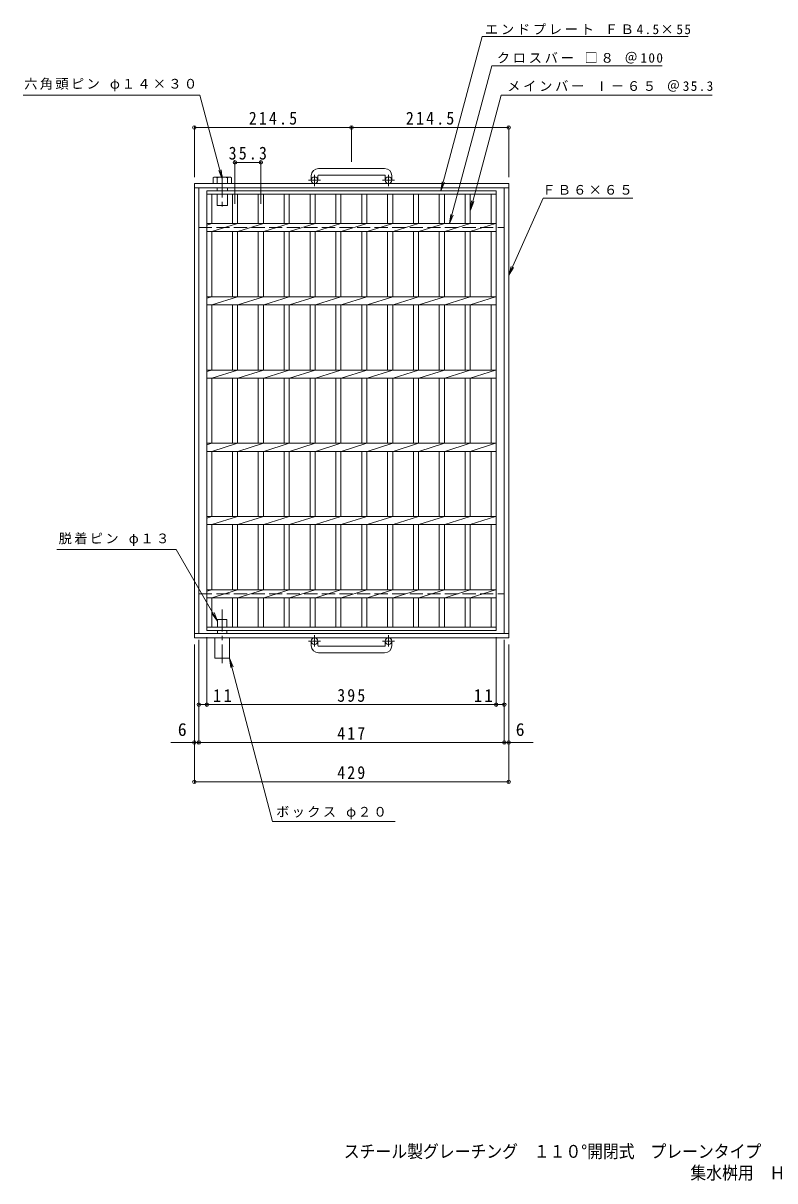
# Model space of a CAD drawing. Units: millimetres, scale not verified. Extents: x -950 to 1060, y -823 to 758.
# Drawn here: x -950 to 76, y -823 to 758 of the extents above; entities that cross this region are included whole.
import ezdxf
from ezdxf.enums import TextEntityAlignment as Align

# ---------------------------------------------------------------- set-up
doc = ezdxf.new("R2010")
doc.units = ezdxf.units.MM
doc.header["$LTSCALE"] = 6
doc.header["$PDMODE"] = 32
doc.header["$PDSIZE"] = 4.8
doc.linetypes.add('CHAIN1', pattern=[8, 5, -1, 1, -1])
doc.linetypes.add('DASHED3', pattern=[4, 3, -1])
for name, color, linetype, lineweight in [('A-1', 2, 'Continuous', 9), ('A-2', 3, 'Continuous', 9), ('A-4', 7, 'Continuous', 9), ('A-5', 7, 'Continuous', 9), ('A-9', 4, 'Continuous', 9)]:
    doc.layers.add(name, color=color, linetype=linetype, lineweight=lineweight)
doc.layers.add('F-5_F-5ﾚｲﾔ', color=2, linetype='Continuous')
doc.styles.add('ＭＳ ゴシック', font='')
doc.styles.get('ＭＳ ゴシック').set_extended_font_data('MS Gothic')

msp = doc.modelspace()

# ---------------------------------------------------------------- linework, layer by layer
at = {"layer": 'A-1'}
for p, q in [((-456.527, 559.312), (-546.527, 559.312)), ((-716.027, 538.712), (-287.027, 538.712)), ((-716.027, 538.712), (-716.027, -81.288)), ((-556.527, 549.313), (-556.527, 543.212)), ((-547.527, 549.313), (-547.527, 543.212)), ((-546.527, 550.312), (-456.527, 550.312)), ((-455.527, 549.313), (-455.527, 543.212)), ((-446.527, 549.313), (-446.527, 543.212)), ((-287.027, 538.712), (-287.027, -81.288)), ((-716.027, 532.712), (-287.027, 532.712)), ((-710.027, 532.712), (-710.027, -75.288)), ((-293.027, 532.712), (-293.027, -75.288)), ((-716.027, -75.288), (-287.027, -75.288)), ((-716.027, -81.288), (-287.027, -81.288)), ((-556.527, -91.888), (-556.527, -85.788)), ((-547.527, -91.888), (-547.527, -85.788)), ((-546.527, -92.888), (-456.527, -92.888)), ((-455.527, -91.888), (-455.527, -85.788)), ((-446.527, -91.888), (-446.527, -85.788)), ((-456.527, -101.888), (-546.527, -101.888))]:
    msp.add_line(p, q, dxfattribs=at)
at = {"layer": 'A-1', "linetype": 'CHAIN1'}
for p, q in [((-543.864, 543.212), (-560.271, 543.212)), ((-552.027, 535.105), (-552.027, 550.703)), ((-442.864, 543.212), (-459.271, 543.212)), ((-451.027, 535.105), (-451.027, 550.703)), ((-552.027, -77.681), (-552.027, -93.278)), ((-451.027, -77.681), (-451.027, -93.278)), ((-543.864, -85.788), (-560.271, -85.788)), ((-442.864, -85.788), (-459.271, -85.788))]:
    msp.add_line(p, q, dxfattribs=at)
at = {"layer": 'A-1', "linetype": 'DASHED3'}
for p, q in [((-710.027, 478.713), (-293.027, 478.713)), ((-710.027, -21.288), (-293.027, -21.288))]:
    msp.add_line(p, q, dxfattribs=at)
at = {"layer": 'A-1'}
for centre in [(-552.027, 543.212), (-451.027, 543.212), (-552.027, -85.788), (-451.027, -85.788)]:
    msp.add_circle(centre, 4.5, dxfattribs=at)
for centre, radius, start, end in [((-546.527, 549.313), 10, 90, 180), ((-456.527, 549.313), 10, 0, 90), ((-546.527, 549.313), 1, 90, 180), ((-456.527, 549.313), 1, 0, 90), ((-546.527, -91.888), 10, 180, 270), ((-546.527, -91.888), 1, 180, 270), ((-456.527, -91.888), 10, 270, 0), ((-456.527, -91.888), 1, 270, 0)]:
    msp.add_arc(centre, radius, start, end, dxfattribs=at)
at = {"layer": 'A-2'}
for p, q in [((-699.027, 528.712), (-304.027, 528.712)), ((-699.027, -71.287), (-699.027, 528.712)), ((-699.027, 524.212), (-304.027, 524.212)), ((-692.027, 484.212), (-692.027, 524.212)), ((-664.127, 524.212), (-664.127, 484.212)), ((-657.127, 524.212), (-657.127, 484.212)), ((-628.826, 524.212), (-628.826, 484.212)), ((-621.826, 524.212), (-621.826, 484.212)), ((-593.526, 524.212), (-593.526, 484.212)), ((-586.526, 524.212), (-586.526, 484.212)), ((-558.227, 524.212), (-558.227, 484.212)), ((-551.227, 524.212), (-551.227, 484.212)), ((-522.927, 524.212), (-522.927, 484.212)), ((-515.926, 524.212), (-515.926, 484.212)), ((-487.626, 524.212), (-487.626, 484.212)), ((-480.626, 524.212), (-480.626, 484.212)), ((-452.327, 524.212), (-452.327, 484.212)), ((-445.327, 524.212), (-445.327, 484.212)), ((-417.027, 524.212), (-417.027, 484.212)), ((-410.027, 524.212), (-410.027, 484.212)), ((-381.727, 524.212), (-381.727, 484.212)), ((-374.727, 524.212), (-374.727, 484.212)), ((-346.428, 524.212), (-346.428, 484.212)), ((-339.428, 524.212), (-339.428, 484.212)), ((-311.027, 524.212), (-311.027, 484.212)), ((-304.027, 528.712), (-304.027, -71.287)), ((-699.027, 482.132), (-692.427, 484.212)), ((-699.027, 484.212), (-304.027, 484.212)), ((-692.027, 473.213), (-657.127, 484.212)), ((-656.726, 473.213), (-621.827, 484.212)), ((-621.427, 473.213), (-586.527, 484.212)), ((-586.126, 473.213), (-551.227, 484.212)), ((-550.826, 473.213), (-515.927, 484.212)), ((-515.526, 473.213), (-480.627, 484.212)), ((-480.226, 473.213), (-445.327, 484.212)), ((-444.927, 473.213), (-410.027, 484.212)), ((-409.627, 473.213), (-374.727, 484.212)), ((-374.327, 473.213), (-339.428, 484.212)), ((-339.726, 473.213), (-304.826, 484.212)), ((-699.027, 473.213), (-304.027, 473.213)), ((-692.027, 384.212), (-692.027, 473.213)), ((-664.127, 473.213), (-664.127, 384.212)), ((-657.127, 473.213), (-657.127, 384.212)), ((-628.826, 473.213), (-628.826, 384.212)), ((-621.826, 473.213), (-621.826, 384.212)), ((-593.526, 473.213), (-593.526, 384.212)), ((-586.526, 473.213), (-586.526, 384.212)), ((-558.227, 473.213), (-558.227, 384.212)), ((-551.227, 473.213), (-551.227, 384.212)), ((-522.927, 473.213), (-522.927, 384.212)), ((-515.926, 473.213), (-515.926, 384.212)), ((-487.626, 473.213), (-487.626, 384.212)), ((-480.626, 473.213), (-480.626, 384.212)), ((-452.327, 473.213), (-452.327, 384.212)), ((-445.327, 473.213), (-445.327, 384.212)), ((-417.027, 473.213), (-417.027, 384.212)), ((-410.027, 473.213), (-410.027, 384.212)), ((-381.727, 473.213), (-381.727, 384.212)), ((-374.727, 473.213), (-374.727, 384.212)), ((-346.428, 473.213), (-346.428, 384.212)), ((-339.428, 473.213), (-339.428, 384.212)), ((-311.027, 473.213), (-311.027, 384.212)), ((-699.027, 382.132), (-692.427, 384.212)), ((-699.027, 384.212), (-304.027, 384.212)), ((-692.027, 373.213), (-657.127, 384.212)), ((-656.726, 373.213), (-621.827, 384.212)), ((-621.427, 373.213), (-586.527, 384.212)), ((-586.126, 373.213), (-551.227, 384.212)), ((-550.826, 373.213), (-515.927, 384.212)), ((-515.526, 373.213), (-480.627, 384.212)), ((-480.226, 373.213), (-445.327, 384.213)), ((-444.927, 373.213), (-410.027, 384.213)), ((-409.627, 373.213), (-374.727, 384.213)), ((-374.327, 373.213), (-339.428, 384.213)), ((-339.726, 373.213), (-304.826, 384.212)), ((-699.027, 373.213), (-304.027, 373.213)), ((-692.027, 284.212), (-692.027, 373.213)), ((-664.127, 373.213), (-664.127, 284.212)), ((-657.127, 373.213), (-657.127, 284.212)), ((-628.826, 373.213), (-628.826, 284.212)), ((-621.826, 373.213), (-621.826, 284.212)), ((-593.526, 373.213), (-593.526, 284.212)), ((-586.526, 373.213), (-586.526, 284.212)), ((-558.227, 373.213), (-558.227, 284.212)), ((-551.227, 373.213), (-551.227, 284.212)), ((-522.927, 373.213), (-522.927, 284.212)), ((-515.926, 373.213), (-515.926, 284.212)), ((-487.626, 373.213), (-487.626, 284.212)), ((-480.626, 373.213), (-480.626, 284.212)), ((-452.327, 373.213), (-452.327, 284.212)), ((-445.327, 373.213), (-445.327, 284.212)), ((-417.027, 373.213), (-417.027, 284.212)), ((-410.027, 373.213), (-410.027, 284.212)), ((-381.727, 373.213), (-381.727, 284.212)), ((-374.727, 373.213), (-374.727, 284.212)), ((-346.428, 373.213), (-346.428, 284.212)), ((-339.428, 373.213), (-339.428, 284.212)), ((-311.027, 373.213), (-311.027, 284.212)), ((-699.027, 282.132), (-692.427, 284.212)), ((-699.027, 284.212), (-304.027, 284.212)), ((-699.027, 273.213), (-304.027, 273.213)), ((-692.027, 273.213), (-657.127, 284.212)), ((-692.027, 184.212), (-692.027, 273.213)), ((-664.127, 273.213), (-664.127, 184.212)), ((-657.127, 273.213), (-657.127, 184.212)), ((-656.726, 273.213), (-621.827, 284.212)), ((-628.826, 273.213), (-628.826, 184.212)), ((-621.826, 273.213), (-621.826, 184.212)), ((-621.427, 273.213), (-586.527, 284.212)), ((-593.526, 273.213), (-593.526, 184.212)), ((-586.526, 273.213), (-586.526, 184.212)), ((-586.126, 273.213), (-551.227, 284.212)), ((-558.227, 273.213), (-558.227, 184.212)), ((-551.227, 273.213), (-551.227, 184.212)), ((-550.826, 273.213), (-515.927, 284.212)), ((-522.927, 273.213), (-522.927, 184.212)), ((-515.926, 273.213), (-515.926, 184.212)), ((-515.526, 273.213), (-480.627, 284.212)), ((-487.626, 273.213), (-487.626, 184.212)), ((-480.626, 273.213), (-480.626, 184.212)), ((-480.226, 273.213), (-445.327, 284.212)), ((-452.327, 273.213), (-452.327, 184.212)), ((-445.327, 273.213), (-445.327, 184.212)), ((-444.927, 273.213), (-410.027, 284.212)), ((-417.027, 273.213), (-417.027, 184.212)), ((-410.027, 273.213), (-410.027, 184.212)), ((-409.627, 273.213), (-374.727, 284.212)), ((-381.727, 273.213), (-381.727, 184.212)), ((-374.727, 273.213), (-374.727, 184.212)), ((-374.327, 273.213), (-339.428, 284.212)), ((-346.428, 273.213), (-346.428, 184.212)), ((-339.726, 273.213), (-304.826, 284.212)), ((-339.428, 273.213), (-339.428, 184.212)), ((-311.027, 273.213), (-311.027, 184.212)), ((-699.027, 182.132), (-692.427, 184.212)), ((-699.027, 184.212), (-304.027, 184.212)), ((-692.027, 173.213), (-657.127, 184.212)), ((-656.726, 173.213), (-621.827, 184.212)), ((-621.427, 173.213), (-586.527, 184.212)), ((-586.126, 173.213), (-551.227, 184.212)), ((-550.826, 173.213), (-515.927, 184.212)), ((-515.526, 173.213), (-480.627, 184.212)), ((-480.226, 173.213), (-445.327, 184.212)), ((-444.927, 173.213), (-410.027, 184.212)), ((-409.627, 173.213), (-374.727, 184.212)), ((-374.327, 173.213), (-339.428, 184.212)), ((-339.726, 173.213), (-304.826, 184.212)), ((-699.027, 173.213), (-304.027, 173.213)), ((-692.027, 84.212), (-692.027, 173.213)), ((-664.127, 173.213), (-664.127, 84.212)), ((-657.127, 173.213), (-657.127, 84.212)), ((-628.826, 173.213), (-628.826, 84.212)), ((-621.826, 173.213), (-621.826, 84.212)), ((-593.526, 173.213), (-593.526, 84.212)), ((-586.526, 173.213), (-586.526, 84.212)), ((-558.227, 173.213), (-558.227, 84.212)), ((-551.227, 173.213), (-551.227, 84.212)), ((-522.927, 173.213), (-522.927, 84.212)), ((-515.926, 173.213), (-515.926, 84.212)), ((-487.626, 173.213), (-487.626, 84.212)), ((-480.626, 173.213), (-480.626, 84.212)), ((-452.327, 173.213), (-452.327, 84.212)), ((-445.327, 173.213), (-445.327, 84.212)), ((-417.027, 173.213), (-417.027, 84.212)), ((-410.027, 173.213), (-410.027, 84.212)), ((-381.727, 173.213), (-381.727, 84.212)), ((-374.727, 173.213), (-374.727, 84.212)), ((-346.428, 173.213), (-346.428, 84.212)), ((-339.428, 173.213), (-339.428, 84.212)), ((-311.027, 173.213), (-311.027, 84.212)), ((-699.027, 82.132), (-692.427, 84.212)), ((-699.027, 84.212), (-304.027, 84.212)), ((-692.027, 73.213), (-657.127, 84.212)), ((-656.726, 73.213), (-621.827, 84.212)), ((-621.427, 73.213), (-586.527, 84.212)), ((-586.126, 73.213), (-551.227, 84.212)), ((-550.826, 73.213), (-515.927, 84.212)), ((-515.526, 73.213), (-480.627, 84.212)), ((-480.226, 73.213), (-445.327, 84.212)), ((-444.927, 73.213), (-410.027, 84.212)), ((-409.627, 73.213), (-374.727, 84.212)), ((-374.327, 73.213), (-339.428, 84.212)), ((-339.726, 73.213), (-304.826, 84.212)), ((-699.027, 73.213), (-304.027, 73.213)), ((-692.027, -15.788), (-692.027, 73.213)), ((-664.127, 73.213), (-664.127, -15.788)), ((-657.127, 73.213), (-657.127, -15.788)), ((-628.826, 73.213), (-628.826, -15.788)), ((-621.826, 73.213), (-621.826, -15.788)), ((-593.526, 73.213), (-593.526, -15.788)), ((-586.526, 73.213), (-586.526, -15.788)), ((-558.227, 73.213), (-558.227, -15.788)), ((-551.227, 73.213), (-551.227, -15.788)), ((-522.927, 73.213), (-522.927, -15.788)), ((-515.926, 73.213), (-515.926, -15.788)), ((-487.626, 73.213), (-487.626, -15.788)), ((-480.626, 73.213), (-480.626, -15.788)), ((-452.327, 73.213), (-452.327, -15.788)), ((-445.327, 73.213), (-445.327, -15.788)), ((-417.027, 73.213), (-417.027, -15.788)), ((-410.027, 73.213), (-410.027, -15.788)), ((-381.727, 73.213), (-381.727, -15.788)), ((-374.727, 73.213), (-374.727, -15.788)), ((-346.428, 73.213), (-346.428, -15.788)), ((-339.428, 73.213), (-339.428, -15.788)), ((-311.027, 73.213), (-311.027, -15.788)), ((-699.027, -17.868), (-692.427, -15.788)), ((-699.027, -15.788), (-304.027, -15.788)), ((-692.027, -26.787), (-657.127, -15.788)), ((-656.726, -26.787), (-621.827, -15.788)), ((-621.427, -26.787), (-586.527, -15.788)), ((-586.126, -26.787), (-551.227, -15.788)), ((-550.826, -26.787), (-515.927, -15.788)), ((-515.526, -26.787), (-480.627, -15.788)), ((-480.226, -26.787), (-445.327, -15.788)), ((-444.927, -26.787), (-410.027, -15.788)), ((-409.627, -26.787), (-374.727, -15.788)), ((-374.327, -26.787), (-339.428, -15.788)), ((-339.726, -26.787), (-304.826, -15.788)), ((-699.027, -26.788), (-304.027, -26.788)), ((-692.027, -66.788), (-692.027, -26.788)), ((-664.127, -26.788), (-664.127, -66.788)), ((-657.127, -26.788), (-657.127, -66.788)), ((-628.826, -26.788), (-628.826, -66.788)), ((-621.826, -26.788), (-621.826, -66.788)), ((-593.526, -26.788), (-593.526, -66.788)), ((-586.526, -26.788), (-586.526, -66.788)), ((-558.227, -26.788), (-558.227, -66.788)), ((-551.227, -26.788), (-551.227, -66.788)), ((-522.927, -26.788), (-522.927, -66.788)), ((-515.926, -26.788), (-515.926, -66.788)), ((-487.626, -26.788), (-487.626, -66.788)), ((-480.626, -26.788), (-480.626, -66.788)), ((-452.327, -26.788), (-452.327, -66.788)), ((-445.327, -26.788), (-445.327, -66.788)), ((-417.027, -26.788), (-417.027, -66.788)), ((-410.027, -26.788), (-410.027, -66.788)), ((-381.727, -26.788), (-381.727, -66.788)), ((-374.727, -26.788), (-374.727, -66.788)), ((-346.428, -26.788), (-346.428, -66.788)), ((-339.428, -26.788), (-339.428, -66.788)), ((-311.027, -26.788), (-311.027, -66.788)), ((-304.027, -66.788), (-699.027, -66.788)), ((-304.027, -71.287), (-699.027, -71.287))]:
    msp.add_line(p, q, dxfattribs=at)
at = {"layer": 'A-4'}
for p, q in [((-716.027, 547.712), (-716.027, 617.157)), ((-501.527, 568.312), (-501.527, 617.157)), ((-287.027, 547.712), (-287.027, 617.157)), ((-716.027, 615.357), (-554.527, 615.357)), ((-554.527, 615.357), (-287.027, 615.357)), ((-660.627, 511.289), (-660.627, 569.502)), ((-625.326, 511.289), (-625.326, 569.502)), ((-660.627, 567.702), (-625.326, 567.702)), ((-716.027, -90.288), (-716.027, -279.736)), ((-710.027, -84.288), (-710.027, -225.969)), ((-699.027, -80.288), (-699.027, -174.324)), ((-304.027, -80.288), (-304.027, -174.324)), ((-293.027, -84.288), (-293.027, -225.969)), ((-287.027, -90.288), (-287.027, -279.736)), ((-710.027, -172.524), (-699.027, -172.524)), ((-699.027, -172.524), (-304.027, -172.524)), ((-304.027, -172.524), (-293.027, -172.524)), ((-710.027, -181.524), (-710.027, -174.324)), ((-748.368, -224.169), (-253.789, -224.169)), ((-716.027, -277.936), (-287.027, -277.936))]:
    msp.add_line(p, q, dxfattribs=at)
for p in [(-716.027, 615.357), (-501.527, 615.357), (-287.027, 615.357), (-660.627, 567.702), (-625.326, 567.702), (-710.027, -172.524), (-699.027, -172.524), (-304.027, -172.524), (-293.027, -172.524), (-716.027, -224.169), (-710.027, -224.169), (-293.027, -224.169), (-287.027, -224.169), (-716.027, -277.936), (-287.027, -277.936)]:
    msp.add_point(p, dxfattribs=at)
at = {"layer": 'A-5'}
for p, q in [((-379.556, 528.712), (-323.126, 739.312)), ((-323.126, 739.312), (-42.083, 739.312)), ((-367.687, 484.212), (-310.051, 699.312)), ((-310.051, 699.312), (-77.724, 699.312)), ((-708.627, 659.312), (-949.746, 659.312)), ((-678.027, 545.112), (-708.627, 659.312)), ((-339.327, 502.581), (-297.33, 659.312)), ((-297.33, 659.312), (-9.09, 659.312)), ((-678.027, 545.112), (-682.811, 556.661)), ((-678.027, 545.112), (-679.659, 557.505)), ((-379.556, 528.712), (-377.925, 541.105)), ((-379.556, 528.712), (-374.773, 540.261)), ((-339.327, 502.581), (-337.695, 514.974)), ((-339.327, 502.581), (-334.543, 514.129)), ((-287.027, 413.535), (-239.947, 518.811)), ((-239.947, 518.811), (-117.643, 518.811)), ((-367.687, 484.212), (-366.055, 496.605)), ((-367.687, 484.212), (-362.903, 495.761)), ((-287.027, 413.535), (-283.457, 425.515)), ((-287.027, 413.535), (-280.478, 424.182)), ((-740.842, 39.368), (-903.753, 39.368)), ((-684.342, -58.493), (-740.842, 39.368)), ((-684.342, -58.493), (-689.125, -46.944)), ((-684.342, -58.493), (-691.951, -48.576)), ((-668.027, -109.288), (-663.243, -120.836)), ((-668.027, -109.288), (-666.395, -121.681)), ((-668.027, -109.288), (-609.559, -332.233)), ((-609.559, -332.233), (-442.04, -332.233))]:
    msp.add_line(p, q, dxfattribs=at)
at = {"layer": 'A-9'}
for p, q in [((-687.747, 547.673), (-668.308, 547.673)), ((-685.027, 538.712), (-685.027, 546.632)), ((-671.027, 538.712), (-671.027, 546.632)), ((-665.588, 546.632), (-665.588, 538.712)), ((-685.027, 532.712), (-685.027, 528.712)), ((-685.027, 524.212), (-685.027, 508.712)), ((-671.027, 532.712), (-671.027, 528.712)), ((-671.027, 524.212), (-671.027, 508.712)), ((-685.027, 508.712), (-671.027, 508.712)), ((-684.527, -56.288), (-671.527, -56.288)), ((-684.527, -56.288), (-684.527, -66.788)), ((-671.527, -56.288), (-671.527, -66.788)), ((-684.527, -71.288), (-684.527, -75.288)), ((-671.527, -71.288), (-671.527, -75.288)), ((-668.027, -81.288), (-668.027, -109.288))]:
    msp.add_line(p, q, dxfattribs=at)
at = {"layer": 'A-9', "linetype": 'CHAIN1'}
for p, q in [((-678.027, 549.608), (-678.027, 503.251)), ((-678.027, -42.585), (-678.027, -115.78))]:
    msp.add_line(p, q, dxfattribs=at)
at = {"layer": 'A-9'}
for points in [[(-690.466, 546.632), (-690.466, 538.712), (-665.588, 538.712)], [(-688.027, -81.288), (-688.027, -109.288), (-668.027, -109.288)]]:
    msp.add_lwpolyline(points, dxfattribs=at)
for centre, radius, start, end in [((-687.747, 543.599), 4.074, 48.12389, 131.8763), ((-678.027, 523.606), 24.066, 73.09029, 106.90971), ((-668.308, 543.599), 4.074, 48.1237, 131.87611)]:
    msp.add_arc(centre, radius, start, end, dxfattribs=at)

# ---------------------------------------------------------------- texts
at = {"layer": 'A-4', "color": 2, "style": 'ＭＳ ゴシック'}
for p in [(-738.622, -220.569), (-277.398, -220.569)]:
    msp.add_text('6', height=17.6, dxfattribs=at).set_placement(p, align=Align.BOTTOM_LEFT)
at = {"layer": 'A-4', "color": 2, "char_height": 17.6, "attachment_point": 7, "style": 'ＭＳ ゴシック'}
for s, insert in [('\\T1.28;\\W0.9;214.5', (-641.777, 618.957)), ('\\T1.28;\\W0.9;214.5', (-427.277, 618.957)), ('\\T1.28;\\W0.9;35.3', (-669.227, 571.302)), ('\\T1.27;\\W0.95;11', (-690.681, -168.924)), ('\\T1.27;\\W0.9;395', (-521.027, -168.924)), ('\\T1.27;\\W0.95;11', (-334.628, -168.924)), ('\\T1.27;\\W0.9;417', (-521.027, -220.569)), ('\\T1.27;\\W0.9;429', (-521.027, -274.336))]:
    msp.add_mtext(s, dxfattribs=dict(at, insert=insert))
at = {"layer": 'A-5', "char_height": 13.2, "attachment_point": 7, "style": 'ＭＳ ゴシック'}
for s, insert in [('\\T1.21;エンドプレート\\~ＦＢ4.5×55', (-319.351, 742.006)), ('\\T1.21;クロスバー\\~□８\\~＠100', (-303.222, 702.532)), ('\\T1.18;六角頭ピン\\~φ１４×３０', (-948.169, 664.816)), ('\\T1.21;メインバー\\~Ⅰ－６５\\~＠35.3', (-288.986, 664.07)), ('\\T1.17;ＦＢ６×６５', (-241.106, 523.405)), ('\\T1.18;脱着ピン\\~φ１３', (-901.23, 44.124)), ('\\T1.18;ボックス\\~φ２０', (-604.464, -329.029))]:
    msp.add_mtext(s, dxfattribs=dict(at, insert=insert))
at = {"layer": 'F-5_F-5ﾚｲﾔ', "style": 'ＭＳ ゴシック', "width": 0.9}
for s, p in [('スチール製グレーチング\u3000１１０°開閉式\u3000プレーンタイプ', (-512.046, -796.524)), ('集水桝用\u3000ＨＳＦ\u3000５４６５', (-39.071, -825.907))]:
    msp.add_text(s, height=17.6, dxfattribs=at).set_placement(p, align=Align.BOTTOM_LEFT)

doc.saveas('drawing.dxf')
